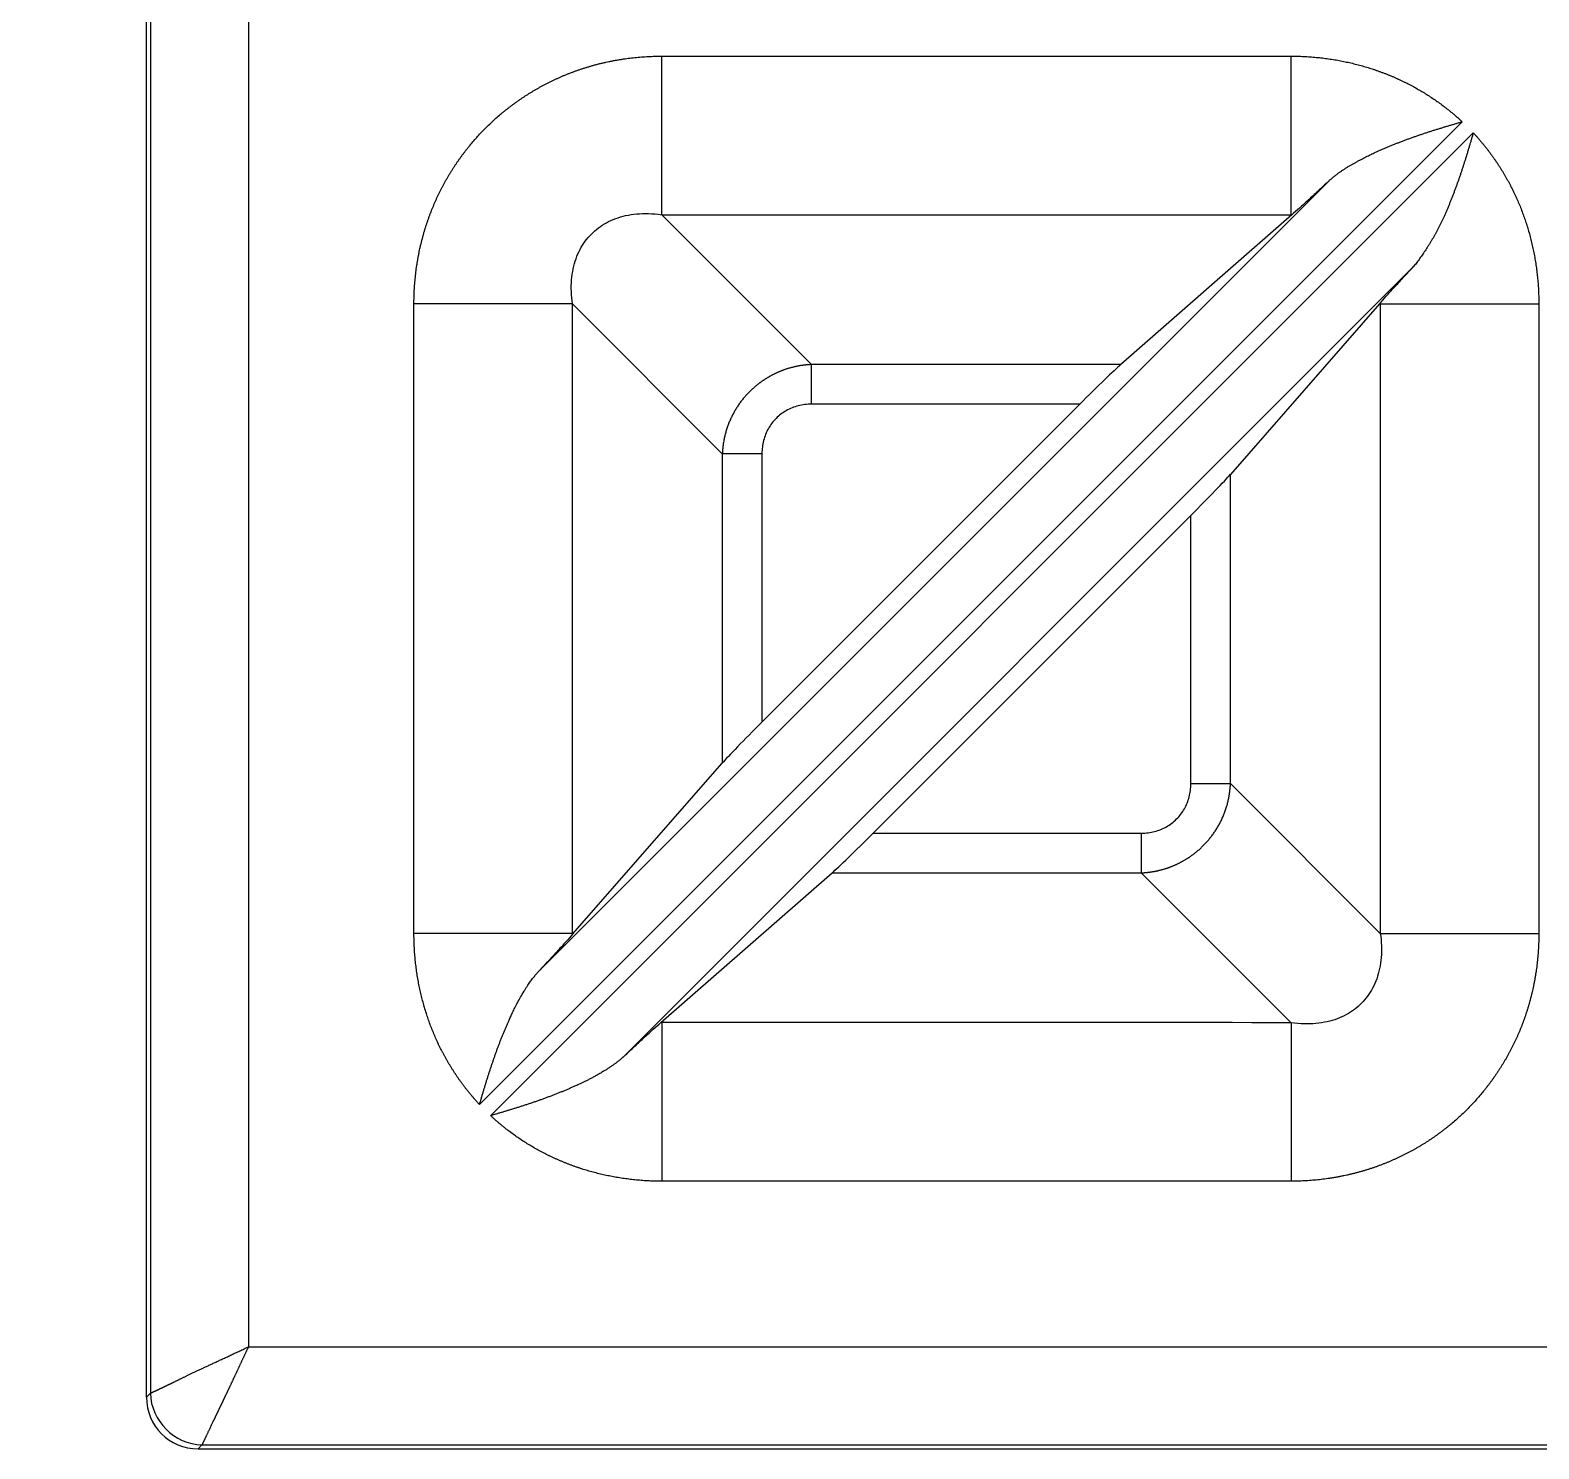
# Model space of a CAD drawing. Header units: millimetres. Extents: x -1286 to 291, y 5350 to 5880.
# Drawn here: x -218.93 to -190, y 5682.87 to 5710.07 of the extents above; entities that cross this region are included whole.
import ezdxf

# ---------------------------------------------------------------- set-up
doc = ezdxf.new("R2010")
doc.units = ezdxf.units.MM
doc.layers.add('粗实线层', color=7, linetype='Continuous', lineweight=35)

msp = doc.modelspace()

# ---------------------------------------------------------------- linework, layer by layer
at = {"layer": '粗实线层', "lineweight": 25}
for p, q in [((-214.745, 5729.694), (-214.744, 5684.828)), ((-216.625, 5729.272), (-216.625, 5683.936)), ((-216.701, 5683.86), (-216.701, 5729.156)), ((-206.819, 5709.576), (-194.747, 5709.576)), ((-191.467, 5708.319), (-210.313, 5689.472)), ((-210.099, 5689.259), (-191.253, 5708.105)), ((-194.025, 5707.18), (-209.175, 5692.031)), ((-203.946, 5703.662), (-206.819, 5706.535)), ((-194.733, 5706.532), (-198.015, 5703.662)), ((-207.541, 5690.397), (-192.392, 5705.546)), ((-211.57, 5692.753), (-211.57, 5704.825)), ((-205.657, 5701.952), (-208.53, 5704.825)), ((-193.052, 5704.825), (-195.91, 5701.557)), ((-193.036, 5704.825), (-193.037, 5692.753)), ((-189.996, 5704.825), (-189.996, 5692.753)), ((-198.015, 5703.662), (-203.946, 5703.662)), ((-204.896, 5696.807), (-198.802, 5702.902)), ((-198.802, 5702.902), (-203.946, 5702.902)), ((-205.657, 5701.952), (-205.657, 5696.02)), ((-204.896, 5701.952), (-204.896, 5696.807)), ((-195.91, 5695.626), (-195.91, 5701.557)), ((-196.67, 5700.77), (-202.764, 5694.675)), ((-196.67, 5695.626), (-196.67, 5700.77)), ((-208.527, 5692.739), (-205.657, 5696.02)), ((-195.91, 5695.626), (-193.037, 5692.753)), ((-202.764, 5694.675), (-197.62, 5694.675)), ((-206.833, 5691.045), (-203.551, 5693.915)), ((-203.551, 5693.915), (-197.62, 5693.915)), ((-197.62, 5693.915), (-194.747, 5691.042)), ((-194.747, 5688.001), (-206.819, 5688.001)), ((-214.744, 5684.828), (-172.893, 5684.827)), ((-216.701, 5683.86), (-216.625, 5683.936)), ((-215.712, 5682.87), (-215.636, 5682.947)), ((-215.636, 5682.947), (-173.315, 5682.947)), ((-215.712, 5682.87), (-173.431, 5682.87))]:
    msp.add_line(p, q, dxfattribs=at)
for centre, radius, start, end in [((-224.702, 5680.9), 102.402, 14.30847, 151.42209), ((-224.702, 5680.9), 101.899, 14.30847, 151.42209), ((-224.702, 5680.9), 101.532, 14.36134, 151.30913), ((-224.702, 5680.9), 101.03, 14.36134, 151.30913), ((-218.672, 5680.9), 84.503, 2.75328, 87.24672), ((-218.672, 5680.9), 83.513, 2.75328, 87.24672), ((-207.617, 5694.97), 45.53, 0, 90), ((-207.617, 5694.97), 45.381, 0, 90), ((-207.617, 5694.97), 44.801, 360, 90), ((-207.617, 5694.97), 43.788, 360, 90), ((-207.617, 5694.97), 43.61, 0, 90), ((-207.617, 5694.97), 45.675, 15.7246, 68.2859), ((-207.617, 5694.97), 36.79, 0, 90), ((-207.617, 5694.97), 36.611, 0, 90), ((-207.617, 5694.97), 35.606, 0, 90), ((-207.617, 5694.97), 35.167, 360, 90), ((-207.617, 5694.97), 35.011, 360, 90)]:
    msp.add_arc(centre, radius, start, end, dxfattribs=at)
for centre, major_axis, ratio, start_param, end_param in [((-198.762, 5702.902), (-0.805, -0.804), 0.024678, 3.497908, 4.737092), ((-196.67, 5700.81), (-0.804, -0.805), 0.024678, 1.546094, 2.785277), ((-204.896, 5696.768), (-0.804, -0.805), 0.024678, 4.687686, 5.92687), ((-202.804, 5694.675), (-0.805, -0.804), 0.024678, 0.356315, 1.595499), ((-215.681, 5683.891), (0.732, 0.732), 0.970288, 2.371274, 3.911912), ((-215.636, 5683.936), (-0.711, 0.711), 0.970288, 0.800477, 2.341118)]:
    msp.add_ellipse(centre, major_axis=major_axis, ratio=ratio, start_param=start_param, end_param=end_param, dxfattribs=at)
for points, degree, knots in [([(-211.57, 5704.825), (-211.57, 5705.318), (-211.475, 5705.793), (-211.383, 5706.257), (-211.203, 5706.69), (-211.026, 5707.116), (-210.77, 5707.498), (-210.517, 5707.876), (-209.873, 5708.52), (-209.494, 5708.774), (-209.113, 5709.03), (-208.686, 5709.208), (-208.254, 5709.388), (-207.789, 5709.481), (-207.313, 5709.576), (-206.819, 5709.576)], 2, [0, 0, 0, 0.125, 0.125, 0.25, 0.25, 0.375, 0.375, 0.5, 0.625, 0.625, 0.75, 0.75, 0.875, 0.875, 1, 1, 1]), ([(-194.747, 5709.576), (-194.278, 5709.576), (-193.824, 5709.492), (-193.376, 5709.409), (-192.956, 5709.247), (-192.539, 5709.086), (-191.787, 5708.618), (-191.467, 5708.319)], 2, [0, 0, 0, 0.25, 0.25, 0.5, 0.5, 0.75, 1, 1, 1]), ([(-194.747, 5706.533), (-194.747, 5706.587), (-194.747, 5706.653), (-194.747, 5706.808), (-194.747, 5706.897), (-194.747, 5707.095), (-194.747, 5707.205), (-194.747, 5707.443), (-194.747, 5707.57), (-194.747, 5707.841), (-194.747, 5707.984), (-194.747, 5708.281), (-194.747, 5708.436), (-194.747, 5708.752), (-194.747, 5708.915), (-194.747, 5709.243), (-194.747, 5709.41), (-194.747, 5709.576)], 3, [0, 0, 0, 0, 0.125, 0.125, 0.25, 0.25, 0.375, 0.375, 0.5, 0.5, 0.625, 0.625, 0.75, 0.75, 0.875, 0.875, 1, 1, 1, 1]), ([(-194.025, 5707.18), (-194.022, 5707.184), (-194.014, 5707.191), (-194.001, 5707.202), (-193.989, 5707.214), (-193.975, 5707.226), (-193.961, 5707.238), (-193.946, 5707.25), (-193.931, 5707.263), (-193.915, 5707.275), (-193.898, 5707.289), (-193.88, 5707.302), (-193.862, 5707.316), (-193.843, 5707.33), (-193.824, 5707.344), (-193.803, 5707.358), (-193.782, 5707.373), (-193.76, 5707.388), (-193.737, 5707.403), (-193.714, 5707.418), (-193.689, 5707.434), (-193.664, 5707.449), (-193.631, 5707.469), (-193.591, 5707.493), (-193.544, 5707.52), (-193.497, 5707.546), (-193.45, 5707.572), (-193.403, 5707.597), (-193.357, 5707.621), (-193.311, 5707.645), (-193.265, 5707.667), (-193.219, 5707.69), (-193.174, 5707.711), (-193.129, 5707.732), (-193.08, 5707.754), (-193.025, 5707.779), (-192.965, 5707.805), (-192.905, 5707.83), (-192.844, 5707.856), (-192.782, 5707.881), (-192.721, 5707.905), (-192.659, 5707.929), (-192.597, 5707.953), (-192.534, 5707.976), (-192.472, 5707.999), (-192.409, 5708.022), (-192.346, 5708.044), (-192.283, 5708.065), (-192.219, 5708.087), (-192.156, 5708.108), (-192.093, 5708.128), (-192.03, 5708.149), (-191.966, 5708.169), (-191.903, 5708.188), (-191.84, 5708.208), (-191.777, 5708.227), (-191.715, 5708.246), (-191.652, 5708.264), (-191.59, 5708.282), (-191.528, 5708.301), (-191.487, 5708.313), (-191.467, 5708.319)], 3, [0, 0, 0, 0, 0.006929, 0.014084, 0.021468, 0.02908, 0.036922, 0.044994, 0.053298, 0.061834, 0.070603, 0.079606, 0.088844, 0.098318, 0.10803, 0.117979, 0.128167, 0.138596, 0.149265, 0.160178, 0.171333, 0.182734, 0.194381, 0.215131, 0.235568, 0.25569, 0.275495, 0.29498, 0.314142, 0.33298, 0.35149, 0.369671, 0.387518, 0.405031, 0.422206, 0.445186, 0.468132, 0.491041, 0.513909, 0.536735, 0.559514, 0.582244, 0.604922, 0.627545, 0.650109, 0.672612, 0.695049, 0.717417, 0.739712, 0.76193, 0.784066, 0.806117, 0.828078, 0.849944, 0.871712, 0.893377, 0.914935, 0.93638, 0.957709, 0.978917, 1, 1, 1, 1]), ([(-191.253, 5708.105), (-191.256, 5708.095), (-191.262, 5708.075), (-191.271, 5708.045), (-191.28, 5708.015), (-191.289, 5707.984), (-191.298, 5707.954), (-191.307, 5707.923), (-191.316, 5707.893), (-191.325, 5707.862), (-191.334, 5707.831), (-191.343, 5707.801), (-191.353, 5707.77), (-191.362, 5707.739), (-191.371, 5707.708), (-191.381, 5707.677), (-191.391, 5707.646), (-191.4, 5707.615), (-191.41, 5707.584), (-191.42, 5707.553), (-191.43, 5707.522), (-191.44, 5707.491), (-191.45, 5707.46), (-191.46, 5707.429), (-191.47, 5707.398), (-191.48, 5707.367), (-191.491, 5707.336), (-191.501, 5707.305), (-191.512, 5707.274), (-191.522, 5707.243), (-191.533, 5707.212), (-191.544, 5707.182), (-191.555, 5707.151), (-191.566, 5707.12), (-191.577, 5707.089), (-191.588, 5707.058), (-191.599, 5707.028), (-191.611, 5706.997), (-191.622, 5706.966), (-191.634, 5706.936), (-191.646, 5706.905), (-191.657, 5706.875), (-191.669, 5706.845), (-191.681, 5706.814), (-191.693, 5706.784), (-191.706, 5706.754), (-191.718, 5706.724), (-191.73, 5706.694), (-191.743, 5706.664), (-191.755, 5706.635), (-191.768, 5706.605), (-191.781, 5706.575), (-191.794, 5706.546), (-191.807, 5706.517), (-191.823, 5706.48), (-191.844, 5706.435), (-191.868, 5706.383), (-191.893, 5706.332), (-191.919, 5706.282), (-191.945, 5706.232), (-191.971, 5706.183), (-191.998, 5706.135), (-192.025, 5706.088), (-192.052, 5706.042), (-192.08, 5705.996), (-192.108, 5705.951), (-192.136, 5705.907), (-192.164, 5705.864), (-192.192, 5705.822), (-192.221, 5705.78), (-192.249, 5705.739), (-192.278, 5705.699), (-192.306, 5705.66), (-192.335, 5705.621), (-192.363, 5705.583), (-192.382, 5705.559), (-192.392, 5705.546)], 3, [0, 0, 0, 0, 0.010326, 0.020683, 0.031071, 0.041488, 0.051935, 0.06241, 0.072914, 0.083446, 0.094005, 0.10459, 0.115202, 0.12584, 0.136503, 0.14719, 0.157902, 0.168637, 0.179395, 0.190176, 0.200979, 0.211804, 0.22265, 0.233516, 0.244402, 0.255308, 0.266233, 0.277177, 0.288138, 0.299118, 0.310114, 0.321128, 0.332157, 0.343203, 0.354264, 0.36534, 0.37643, 0.387535, 0.398654, 0.409786, 0.420932, 0.43209, 0.443261, 0.454444, 0.465638, 0.476844, 0.48806, 0.499288, 0.510525, 0.521772, 0.533029, 0.544295, 0.555569, 0.566852, 0.578143, 0.598629, 0.619075, 0.63948, 0.659846, 0.680171, 0.700455, 0.7207, 0.740904, 0.761069, 0.781193, 0.801278, 0.821324, 0.84133, 0.861298, 0.881227, 0.901117, 0.920969, 0.940784, 0.96056, 0.980299, 1, 1, 1, 1]), ([(-191.253, 5708.105), (-190.954, 5707.785), (-190.72, 5707.409), (-190.486, 5707.034), (-190.163, 5706.197), (-190.08, 5705.748), (-189.996, 5705.294), (-189.996, 5704.825)], 2, [0, 0, 0, 0.25, 0.25, 0.5, 0.75, 0.75, 1, 1, 1]), ([(-194.025, 5707.18), (-194.097, 5707.113), (-194.165, 5707.049), (-194.296, 5706.927), (-194.358, 5706.87), (-194.477, 5706.761), (-194.533, 5706.71), (-194.638, 5706.616), (-194.688, 5706.572), (-194.733, 5706.532)], 3, [0, 0, 0, 0, 0.25, 0.25, 0.5, 0.5, 0.75, 0.75, 1, 1, 1, 1]), ([(-208.53, 5704.825), (-208.541, 5704.904), (-208.563, 5705.136), (-208.534, 5705.5), (-208.401, 5705.876), (-208.181, 5706.177), (-207.884, 5706.399), (-207.51, 5706.537), (-207.143, 5706.569), (-206.905, 5706.548), (-206.819, 5706.535)], 3, [0, 0, 0, 0, 0.076122, 0.22419, 0.364317, 0.497442, 0.630302, 0.769976, 0.917715, 1, 1, 1, 1]), ([(-193.052, 5704.825), (-193.012, 5704.87), (-192.969, 5704.92), (-192.873, 5705.026), (-192.821, 5705.083), (-192.738, 5705.174), (-192.709, 5705.205), (-192.65, 5705.269), (-192.62, 5705.302), (-192.526, 5705.403), (-192.46, 5705.473), (-192.392, 5705.546)], 3, [0, 0, 0, 0, 0.25, 0.25, 0.5, 0.5, 0.625, 0.625, 0.75, 0.75, 1, 1, 1, 1]), ([(-208.53, 5704.825), (-208.584, 5704.825), (-208.65, 5704.825), (-208.805, 5704.825), (-208.894, 5704.825), (-209.093, 5704.825), (-209.203, 5704.825), (-209.44, 5704.825), (-209.568, 5704.825), (-209.838, 5704.825), (-209.981, 5704.825), (-210.278, 5704.825), (-210.432, 5704.825), (-210.748, 5704.825), (-210.91, 5704.825), (-211.238, 5704.825), (-211.404, 5704.825), (-211.57, 5704.825)], 3, [0, 0, 0, 0, 0.125, 0.125, 0.25, 0.25, 0.375, 0.375, 0.5, 0.5, 0.625, 0.625, 0.75, 0.75, 0.875, 0.875, 1, 1, 1, 1]), ([(-203.946, 5703.662), (-203.953, 5703.662), (-203.967, 5703.661), (-203.989, 5703.66), (-204.01, 5703.658), (-204.031, 5703.657), (-204.052, 5703.655), (-204.073, 5703.652), (-204.094, 5703.65), (-204.115, 5703.647), (-204.136, 5703.644), (-204.157, 5703.641), (-204.178, 5703.637), (-204.198, 5703.633), (-204.219, 5703.63), (-204.239, 5703.625), (-204.26, 5703.621), (-204.28, 5703.616), (-204.3, 5703.611), (-204.32, 5703.606), (-204.341, 5703.601), (-204.36, 5703.595), (-204.38, 5703.59), (-204.4, 5703.584), (-204.42, 5703.578), (-204.439, 5703.571), (-204.459, 5703.565), (-204.478, 5703.558), (-204.497, 5703.551), (-204.516, 5703.543), (-204.535, 5703.536), (-204.554, 5703.528), (-204.573, 5703.521), (-204.591, 5703.513), (-204.61, 5703.504), (-204.628, 5703.496), (-204.646, 5703.487), (-204.664, 5703.479), (-204.682, 5703.47), (-204.7, 5703.46), (-204.717, 5703.451), (-204.735, 5703.442), (-204.752, 5703.432), (-204.769, 5703.422), (-204.786, 5703.412), (-204.803, 5703.402), (-204.82, 5703.391), (-204.837, 5703.381), (-204.853, 5703.37), (-204.869, 5703.359), (-204.886, 5703.348), (-204.902, 5703.337), (-204.917, 5703.326), (-204.933, 5703.315), (-204.949, 5703.303), (-204.964, 5703.291), (-204.979, 5703.279), (-204.994, 5703.267), (-205.009, 5703.255), (-205.024, 5703.243), (-205.038, 5703.231), (-205.053, 5703.218), (-205.067, 5703.206), (-205.081, 5703.193), (-205.095, 5703.18), (-205.108, 5703.167), (-205.122, 5703.154), (-205.139, 5703.137), (-205.16, 5703.115), (-205.185, 5703.089), (-205.209, 5703.063), (-205.232, 5703.036), (-205.255, 5703.008), (-205.278, 5702.98), (-205.3, 5702.951), (-205.322, 5702.921), (-205.343, 5702.891), (-205.363, 5702.861), (-205.384, 5702.83), (-205.403, 5702.798), (-205.422, 5702.766), (-205.44, 5702.733), (-205.458, 5702.7), (-205.475, 5702.666), (-205.491, 5702.632), (-205.507, 5702.597), (-205.522, 5702.562), (-205.536, 5702.527), (-205.549, 5702.491), (-205.562, 5702.454), (-205.574, 5702.418), (-205.586, 5702.38), (-205.596, 5702.343), (-205.606, 5702.305), (-205.615, 5702.267), (-205.623, 5702.228), (-205.63, 5702.19), (-205.637, 5702.151), (-205.643, 5702.111), (-205.647, 5702.072), (-205.651, 5702.032), (-205.654, 5701.992), (-205.656, 5701.965), (-205.657, 5701.952)], 3, [0, 0, 0, 0, 0.00808, 0.016146, 0.024198, 0.032235, 0.040257, 0.048264, 0.056257, 0.064234, 0.072197, 0.080145, 0.088079, 0.095998, 0.103902, 0.111792, 0.119666, 0.127526, 0.13537, 0.143199, 0.151012, 0.15881, 0.166592, 0.174358, 0.182108, 0.189842, 0.19756, 0.205262, 0.212948, 0.220618, 0.228271, 0.235909, 0.243531, 0.251136, 0.258726, 0.2663, 0.273858, 0.281401, 0.288929, 0.296441, 0.303938, 0.31142, 0.318886, 0.326337, 0.333771, 0.34119, 0.348592, 0.355978, 0.363347, 0.3707, 0.378036, 0.385355, 0.392657, 0.399942, 0.40721, 0.41446, 0.421693, 0.428909, 0.436107, 0.443288, 0.450451, 0.457597, 0.464726, 0.471836, 0.47893, 0.486005, 0.493064, 0.500104, 0.513405, 0.526768, 0.540193, 0.55368, 0.567228, 0.580837, 0.594506, 0.608236, 0.622024, 0.63587, 0.649773, 0.663733, 0.677747, 0.691816, 0.70594, 0.72012, 0.734356, 0.748649, 0.762999, 0.777406, 0.79187, 0.806391, 0.820967, 0.835599, 0.850285, 0.865024, 0.879815, 0.894657, 0.909552, 0.924498, 0.939497, 0.954547, 0.969648, 0.9848, 1, 1, 1, 1]), ([(-204.896, 5701.952), (-204.979, 5701.952), (-205.062, 5701.952), (-205.221, 5701.952), (-205.296, 5701.952), (-205.431, 5701.952), (-205.491, 5701.952), (-205.59, 5701.952), (-205.63, 5701.952), (-205.657, 5701.952)], 3, [0, 0, 0, 0, 0.25, 0.25, 0.5, 0.5, 0.75, 0.75, 1, 1, 1, 1]), ([(-197.62, 5693.915), (-197.613, 5693.916), (-197.599, 5693.916), (-197.577, 5693.918), (-197.556, 5693.919), (-197.535, 5693.921), (-197.514, 5693.923), (-197.493, 5693.925), (-197.472, 5693.928), (-197.451, 5693.931), (-197.43, 5693.934), (-197.409, 5693.937), (-197.388, 5693.94), (-197.368, 5693.944), (-197.347, 5693.948), (-197.327, 5693.952), (-197.306, 5693.957), (-197.286, 5693.961), (-197.266, 5693.966), (-197.246, 5693.971), (-197.226, 5693.977), (-197.206, 5693.982), (-197.186, 5693.988), (-197.166, 5693.994), (-197.146, 5694), (-197.127, 5694.006), (-197.108, 5694.013), (-197.088, 5694.02), (-197.069, 5694.027), (-197.05, 5694.034), (-197.031, 5694.042), (-197.012, 5694.049), (-196.994, 5694.057), (-196.975, 5694.065), (-196.957, 5694.073), (-196.938, 5694.082), (-196.92, 5694.09), (-196.902, 5694.099), (-196.884, 5694.108), (-196.866, 5694.117), (-196.849, 5694.126), (-196.831, 5694.136), (-196.814, 5694.146), (-196.797, 5694.156), (-196.78, 5694.166), (-196.763, 5694.176), (-196.746, 5694.186), (-196.729, 5694.197), (-196.713, 5694.207), (-196.697, 5694.218), (-196.68, 5694.229), (-196.665, 5694.24), (-196.649, 5694.252), (-196.633, 5694.263), (-196.617, 5694.275), (-196.602, 5694.286), (-196.587, 5694.298), (-196.572, 5694.31), (-196.557, 5694.322), (-196.542, 5694.335), (-196.528, 5694.347), (-196.513, 5694.359), (-196.499, 5694.372), (-196.485, 5694.385), (-196.471, 5694.398), (-196.458, 5694.411), (-196.444, 5694.424), (-196.427, 5694.441), (-196.406, 5694.462), (-196.382, 5694.488), (-196.358, 5694.515), (-196.334, 5694.542), (-196.311, 5694.57), (-196.288, 5694.598), (-196.266, 5694.627), (-196.244, 5694.656), (-196.223, 5694.686), (-196.203, 5694.717), (-196.183, 5694.748), (-196.163, 5694.78), (-196.144, 5694.812), (-196.126, 5694.845), (-196.108, 5694.878), (-196.091, 5694.911), (-196.075, 5694.946), (-196.059, 5694.98), (-196.044, 5695.015), (-196.03, 5695.051), (-196.017, 5695.087), (-196.004, 5695.123), (-195.992, 5695.16), (-195.98, 5695.197), (-195.97, 5695.235), (-195.96, 5695.273), (-195.951, 5695.311), (-195.943, 5695.349), (-195.936, 5695.388), (-195.929, 5695.427), (-195.923, 5695.466), (-195.919, 5695.506), (-195.915, 5695.546), (-195.912, 5695.586), (-195.91, 5695.612), (-195.91, 5695.626)], 3, [0, 0, 0, 0, 0.00808, 0.016146, 0.024198, 0.032235, 0.040257, 0.048264, 0.056257, 0.064234, 0.072197, 0.080145, 0.088079, 0.095998, 0.103902, 0.111792, 0.119666, 0.127526, 0.13537, 0.143199, 0.151012, 0.15881, 0.166592, 0.174358, 0.182108, 0.189842, 0.19756, 0.205262, 0.212948, 0.220618, 0.228271, 0.235909, 0.243531, 0.251136, 0.258726, 0.2663, 0.273858, 0.281401, 0.288929, 0.296441, 0.303938, 0.31142, 0.318886, 0.326337, 0.333771, 0.34119, 0.348592, 0.355978, 0.363347, 0.3707, 0.378036, 0.385355, 0.392657, 0.399942, 0.40721, 0.41446, 0.421693, 0.428909, 0.436107, 0.443288, 0.450451, 0.457597, 0.464726, 0.471836, 0.47893, 0.486005, 0.493064, 0.500104, 0.513405, 0.526768, 0.540193, 0.55368, 0.567228, 0.580837, 0.594506, 0.608236, 0.622024, 0.63587, 0.649773, 0.663733, 0.677747, 0.691816, 0.70594, 0.72012, 0.734356, 0.748649, 0.762999, 0.777406, 0.79187, 0.806391, 0.820967, 0.835599, 0.850285, 0.865024, 0.879815, 0.894657, 0.909552, 0.924498, 0.939497, 0.954547, 0.969648, 0.9848, 1, 1, 1, 1]), ([(-196.67, 5695.626), (-196.587, 5695.626), (-196.504, 5695.626), (-196.346, 5695.626), (-196.27, 5695.626), (-196.135, 5695.626), (-196.075, 5695.626), (-195.976, 5695.626), (-195.937, 5695.626), (-195.91, 5695.626)], 3, [0, 0, 0, 0, 0.25, 0.25, 0.5, 0.5, 0.75, 0.75, 1, 1, 1, 1]), ([(-210.313, 5689.472), (-210.612, 5689.793), (-210.846, 5690.169), (-211.08, 5690.543), (-211.403, 5691.381), (-211.486, 5691.829), (-211.57, 5692.283), (-211.57, 5692.753)], 2, [0, 0, 0, 0.25, 0.25, 0.5, 0.75, 0.75, 1, 1, 1]), ([(-189.996, 5692.753), (-189.996, 5692.26), (-190.091, 5691.784), (-190.183, 5691.321), (-190.363, 5690.887), (-190.54, 5690.462), (-190.796, 5690.08), (-191.05, 5689.701), (-191.693, 5689.057), (-192.072, 5688.803), (-192.454, 5688.547), (-192.88, 5688.37), (-193.313, 5688.19), (-193.777, 5688.097), (-194.253, 5688.002), (-194.747, 5688.001)], 2, [0, 0, 0, 0.125, 0.125, 0.25, 0.25, 0.375, 0.375, 0.5, 0.625, 0.625, 0.75, 0.75, 0.875, 0.875, 1, 1, 1]), ([(-193.037, 5692.753), (-193.025, 5692.674), (-193.003, 5692.441), (-193.032, 5692.078), (-193.165, 5691.702), (-193.385, 5691.401), (-193.682, 5691.178), (-194.056, 5691.041), (-194.423, 5691.009), (-194.661, 5691.03), (-194.747, 5691.042)], 3, [0, 0, 0, 0, 0.076122, 0.22419, 0.364317, 0.497442, 0.630302, 0.769976, 0.917715, 1, 1, 1, 1]), ([(-193.037, 5692.753), (-192.982, 5692.753), (-192.916, 5692.753), (-192.761, 5692.753), (-192.672, 5692.753), (-192.473, 5692.753), (-192.364, 5692.753), (-192.126, 5692.753), (-191.998, 5692.753), (-191.728, 5692.753), (-191.585, 5692.753), (-191.289, 5692.753), (-191.134, 5692.753), (-190.818, 5692.753), (-190.656, 5692.753), (-190.328, 5692.753), (-190.162, 5692.753), (-189.996, 5692.753)], 3, [0, 0, 0, 0, 0.125, 0.125, 0.25, 0.25, 0.375, 0.375, 0.5, 0.5, 0.625, 0.625, 0.75, 0.75, 0.875, 0.875, 1, 1, 1, 1]), ([(-208.527, 5692.739), (-208.566, 5692.694), (-208.609, 5692.645), (-208.704, 5692.54), (-208.755, 5692.483), (-208.864, 5692.365), (-208.921, 5692.302), (-209.013, 5692.204), (-209.044, 5692.17), (-209.108, 5692.102), (-209.141, 5692.067), (-209.175, 5692.031)], 3, [0, 0, 0, 0, 0.25, 0.25, 0.5, 0.5, 0.75, 0.75, 0.875, 0.875, 1, 1, 1, 1]), ([(-210.313, 5689.472), (-210.31, 5689.483), (-210.304, 5689.503), (-210.295, 5689.533), (-210.286, 5689.563), (-210.277, 5689.593), (-210.268, 5689.624), (-210.259, 5689.654), (-210.25, 5689.685), (-210.241, 5689.716), (-210.232, 5689.746), (-210.223, 5689.777), (-210.213, 5689.808), (-210.204, 5689.839), (-210.195, 5689.87), (-210.185, 5689.9), (-210.176, 5689.931), (-210.166, 5689.962), (-210.156, 5689.993), (-210.146, 5690.024), (-210.136, 5690.055), (-210.127, 5690.086), (-210.116, 5690.117), (-210.106, 5690.148), (-210.096, 5690.179), (-210.086, 5690.21), (-210.075, 5690.241), (-210.065, 5690.272), (-210.054, 5690.303), (-210.044, 5690.334), (-210.033, 5690.365), (-210.022, 5690.396), (-210.011, 5690.427), (-210, 5690.458), (-209.989, 5690.489), (-209.978, 5690.52), (-209.967, 5690.55), (-209.955, 5690.581), (-209.944, 5690.612), (-209.932, 5690.642), (-209.92, 5690.673), (-209.909, 5690.703), (-209.897, 5690.733), (-209.885, 5690.764), (-209.873, 5690.794), (-209.86, 5690.824), (-209.848, 5690.854), (-209.836, 5690.884), (-209.823, 5690.914), (-209.811, 5690.943), (-209.798, 5690.973), (-209.785, 5691.003), (-209.772, 5691.032), (-209.759, 5691.061), (-209.74, 5691.104), (-209.713, 5691.163), (-209.676, 5691.242), (-209.633, 5691.331), (-209.582, 5691.429), (-209.524, 5691.535), (-209.472, 5691.624), (-209.43, 5691.692), (-209.401, 5691.737), (-209.373, 5691.778), (-209.346, 5691.817), (-209.32, 5691.853), (-209.295, 5691.886), (-209.272, 5691.916), (-209.25, 5691.944), (-209.229, 5691.969), (-209.21, 5691.992), (-209.192, 5692.013), (-209.18, 5692.025), (-209.175, 5692.031)], 3, [0, 0, 0, 0, 0.01032, 0.02067, 0.031051, 0.041462, 0.051903, 0.062372, 0.072869, 0.083394, 0.093947, 0.104526, 0.115132, 0.125764, 0.13642, 0.147102, 0.157807, 0.168536, 0.179289, 0.190064, 0.200861, 0.211679, 0.222519, 0.233379, 0.24426, 0.25516, 0.266079, 0.277017, 0.287973, 0.298947, 0.309937, 0.320945, 0.331969, 0.343009, 0.354065, 0.365135, 0.376221, 0.38732, 0.398434, 0.409561, 0.420701, 0.431854, 0.44302, 0.454197, 0.465387, 0.476587, 0.487799, 0.499021, 0.510254, 0.521496, 0.532748, 0.544009, 0.555279, 0.566557, 0.577844, 0.604375, 0.635555, 0.671331, 0.711646, 0.756437, 0.805638, 0.827428, 0.848177, 0.867893, 0.886584, 0.904257, 0.92092, 0.936578, 0.951237, 0.964903, 0.977582, 0.989279, 1, 1, 1, 1]), ([(-207.541, 5690.397), (-207.469, 5690.465), (-207.401, 5690.529), (-207.27, 5690.65), (-207.208, 5690.708), (-207.089, 5690.816), (-207.033, 5690.867), (-206.928, 5690.962), (-206.878, 5691.006), (-206.833, 5691.045)], 3, [0, 0, 0, 0, 0.25, 0.25, 0.5, 0.5, 0.75, 0.75, 1, 1, 1, 1]), ([(-206.819, 5691.045), (-206.819, 5690.991), (-206.819, 5690.925), (-206.819, 5690.77), (-206.819, 5690.681), (-206.819, 5690.482), (-206.819, 5690.373), (-206.819, 5690.135), (-206.819, 5690.007), (-206.819, 5689.737), (-206.819, 5689.594), (-206.819, 5689.296), (-206.819, 5689.142), (-206.819, 5688.825), (-206.819, 5688.663), (-206.819, 5688.334), (-206.819, 5688.168), (-206.819, 5688.001)], 3, [0, 0, 0, 0, 0.125, 0.125, 0.25, 0.25, 0.375, 0.375, 0.5, 0.5, 0.625, 0.625, 0.75, 0.75, 0.875, 0.875, 1, 1, 1, 1]), ([(-207.541, 5690.397), (-207.544, 5690.394), (-207.552, 5690.387), (-207.563, 5690.377), (-207.576, 5690.366), (-207.589, 5690.354), (-207.603, 5690.342), (-207.618, 5690.33), (-207.634, 5690.317), (-207.651, 5690.303), (-207.669, 5690.289), (-207.688, 5690.275), (-207.708, 5690.26), (-207.729, 5690.245), (-207.751, 5690.229), (-207.775, 5690.212), (-207.799, 5690.196), (-207.824, 5690.179), (-207.851, 5690.161), (-207.879, 5690.143), (-207.908, 5690.125), (-207.95, 5690.099), (-208.004, 5690.067), (-208.069, 5690.03), (-208.132, 5689.996), (-208.192, 5689.964), (-208.249, 5689.935), (-208.304, 5689.908), (-208.355, 5689.883), (-208.403, 5689.861), (-208.448, 5689.841), (-208.496, 5689.819), (-208.549, 5689.796), (-208.609, 5689.77), (-208.669, 5689.744), (-208.73, 5689.719), (-208.791, 5689.694), (-208.852, 5689.67), (-208.913, 5689.646), (-208.975, 5689.623), (-209.037, 5689.599), (-209.1, 5689.577), (-209.162, 5689.554), (-209.225, 5689.532), (-209.288, 5689.511), (-209.351, 5689.49), (-209.413, 5689.469), (-209.476, 5689.448), (-209.539, 5689.428), (-209.602, 5689.408), (-209.665, 5689.389), (-209.728, 5689.369), (-209.79, 5689.35), (-209.852, 5689.332), (-209.915, 5689.313), (-209.976, 5689.295), (-210.038, 5689.277), (-210.079, 5689.265), (-210.099, 5689.259)], 3, [0, 0, 0, 0, 0.006371, 0.013111, 0.02022, 0.0277, 0.035552, 0.043778, 0.052378, 0.061354, 0.070707, 0.080439, 0.090551, 0.101045, 0.111921, 0.123182, 0.134829, 0.146863, 0.159288, 0.172103, 0.185313, 0.198918, 0.228318, 0.256253, 0.282709, 0.307673, 0.331132, 0.353073, 0.373486, 0.392357, 0.409678, 0.425437, 0.448272, 0.471073, 0.493839, 0.516565, 0.53925, 0.561891, 0.584483, 0.607025, 0.629514, 0.651946, 0.674318, 0.696626, 0.718867, 0.741036, 0.763131, 0.785146, 0.807078, 0.828922, 0.850675, 0.872331, 0.893886, 0.915336, 0.936677, 0.957904, 0.979013, 1, 1, 1, 1]), ([(-206.819, 5688.001), (-207.288, 5688.002), (-207.742, 5688.086), (-208.19, 5688.168), (-208.61, 5688.33), (-209.027, 5688.491), (-209.779, 5688.959), (-210.099, 5689.259)], 2, [0, 0, 0, 0.25, 0.25, 0.5, 0.5, 0.75, 1, 1, 1]), ([(-216.625, 5683.936), (-216.624, 5683.937), (-216.622, 5683.938), (-216.618, 5683.94), (-216.614, 5683.942), (-216.61, 5683.944), (-216.605, 5683.946), (-216.601, 5683.948), (-216.596, 5683.95), (-216.591, 5683.952), (-216.586, 5683.955), (-216.58, 5683.958), (-216.575, 5683.96), (-216.569, 5683.963), (-216.563, 5683.966), (-216.556, 5683.969), (-216.55, 5683.972), (-216.543, 5683.975), (-216.537, 5683.978), (-216.529, 5683.981), (-216.522, 5683.985), (-216.515, 5683.988), (-216.507, 5683.992), (-216.499, 5683.996), (-216.491, 5683.999), (-216.483, 5684.003), (-216.474, 5684.007), (-216.466, 5684.011), (-216.457, 5684.015), (-216.448, 5684.02), (-216.439, 5684.024), (-216.429, 5684.029), (-216.42, 5684.033), (-216.41, 5684.038), (-216.4, 5684.043), (-216.39, 5684.047), (-216.379, 5684.052), (-216.369, 5684.057), (-216.358, 5684.062), (-216.347, 5684.068), (-216.336, 5684.073), (-216.325, 5684.078), (-216.313, 5684.084), (-216.301, 5684.089), (-216.29, 5684.095), (-216.278, 5684.101), (-216.265, 5684.107), (-216.253, 5684.113), (-216.24, 5684.119), (-216.228, 5684.125), (-216.215, 5684.131), (-216.202, 5684.138), (-216.188, 5684.144), (-216.175, 5684.151), (-216.16, 5684.158), (-216.143, 5684.166), (-216.124, 5684.176), (-216.105, 5684.185), (-216.085, 5684.195), (-216.064, 5684.205), (-216.043, 5684.215), (-216.022, 5684.226), (-215.999, 5684.236), (-215.977, 5684.247), (-215.954, 5684.259), (-215.93, 5684.27), (-215.905, 5684.282), (-215.88, 5684.294), (-215.855, 5684.306), (-215.829, 5684.319), (-215.802, 5684.331), (-215.775, 5684.344), (-215.747, 5684.358), (-215.719, 5684.371), (-215.69, 5684.385), (-215.66, 5684.399), (-215.63, 5684.413), (-215.599, 5684.427), (-215.568, 5684.442), (-215.536, 5684.457), (-215.503, 5684.472), (-215.47, 5684.488), (-215.437, 5684.503), (-215.403, 5684.519), (-215.368, 5684.535), (-215.333, 5684.552), (-215.297, 5684.568), (-215.26, 5684.585), (-215.223, 5684.602), (-215.186, 5684.62), (-215.148, 5684.637), (-215.11, 5684.655), (-215.071, 5684.674), (-215.032, 5684.692), (-214.992, 5684.711), (-214.951, 5684.729), (-214.911, 5684.749), (-214.87, 5684.768), (-214.828, 5684.788), (-214.786, 5684.807), (-214.758, 5684.821), (-214.744, 5684.828)], 3, [0, 0, 0, 0, 0.0071, 0.014205, 0.021316, 0.028432, 0.035554, 0.042683, 0.049817, 0.056958, 0.064106, 0.07126, 0.078421, 0.085589, 0.092764, 0.099946, 0.107135, 0.114333, 0.121537, 0.12875, 0.135971, 0.1432, 0.150437, 0.157683, 0.164937, 0.1722, 0.179472, 0.186753, 0.194044, 0.201343, 0.208652, 0.215971, 0.223299, 0.230638, 0.237986, 0.245345, 0.252714, 0.260093, 0.267483, 0.274884, 0.282296, 0.289719, 0.297153, 0.304598, 0.312054, 0.319523, 0.327003, 0.334494, 0.341998, 0.349514, 0.357042, 0.364583, 0.372136, 0.379701, 0.38728, 0.397422, 0.407704, 0.418125, 0.428686, 0.439386, 0.450227, 0.461207, 0.472328, 0.483589, 0.494991, 0.506533, 0.518216, 0.53004, 0.542006, 0.554112, 0.56636, 0.57875, 0.591281, 0.603953, 0.616768, 0.629724, 0.642823, 0.656063, 0.669446, 0.682971, 0.696639, 0.710449, 0.724401, 0.738496, 0.752734, 0.767114, 0.781638, 0.796304, 0.811113, 0.826066, 0.841161, 0.8564, 0.871782, 0.887307, 0.902975, 0.918787, 0.934743, 0.950842, 0.967084, 0.98347, 1, 1, 1, 1]), ([(-214.744, 5684.828), (-214.748, 5684.82), (-214.754, 5684.806), (-214.764, 5684.785), (-214.774, 5684.764), (-214.784, 5684.744), (-214.794, 5684.723), (-214.804, 5684.702), (-214.814, 5684.682), (-214.823, 5684.661), (-214.833, 5684.641), (-214.842, 5684.621), (-214.852, 5684.601), (-214.861, 5684.581), (-214.87, 5684.561), (-214.88, 5684.541), (-214.889, 5684.522), (-214.898, 5684.502), (-214.907, 5684.483), (-214.916, 5684.464), (-214.925, 5684.445), (-214.934, 5684.426), (-214.942, 5684.407), (-214.951, 5684.389), (-214.96, 5684.37), (-214.968, 5684.352), (-214.977, 5684.334), (-214.985, 5684.316), (-214.994, 5684.298), (-215.002, 5684.28), (-215.01, 5684.262), (-215.018, 5684.245), (-215.027, 5684.228), (-215.035, 5684.21), (-215.043, 5684.193), (-215.051, 5684.177), (-215.058, 5684.16), (-215.066, 5684.143), (-215.074, 5684.127), (-215.082, 5684.11), (-215.089, 5684.094), (-215.097, 5684.078), (-215.104, 5684.063), (-215.111, 5684.047), (-215.119, 5684.031), (-215.126, 5684.016), (-215.133, 5684.001), (-215.14, 5683.986), (-215.147, 5683.971), (-215.154, 5683.956), (-215.161, 5683.941), (-215.168, 5683.927), (-215.175, 5683.913), (-215.182, 5683.899), (-215.188, 5683.885), (-215.195, 5683.871), (-215.201, 5683.857), (-215.208, 5683.843), (-215.214, 5683.83), (-215.221, 5683.817), (-215.227, 5683.804), (-215.233, 5683.791), (-215.239, 5683.778), (-215.245, 5683.765), (-215.251, 5683.753), (-215.257, 5683.74), (-215.263, 5683.728), (-215.269, 5683.716), (-215.275, 5683.704), (-215.28, 5683.692), (-215.286, 5683.681), (-215.291, 5683.669), (-215.297, 5683.658), (-215.302, 5683.647), (-215.308, 5683.636), (-215.313, 5683.625), (-215.318, 5683.614), (-215.323, 5683.603), (-215.328, 5683.593), (-215.333, 5683.583), (-215.338, 5683.572), (-215.343, 5683.562), (-215.348, 5683.552), (-215.353, 5683.543), (-215.357, 5683.533), (-215.362, 5683.523), (-215.366, 5683.514), (-215.371, 5683.505), (-215.375, 5683.495), (-215.38, 5683.486), (-215.384, 5683.478), (-215.388, 5683.469), (-215.392, 5683.46), (-215.396, 5683.452), (-215.4, 5683.443), (-215.404, 5683.435), (-215.408, 5683.427), (-215.415, 5683.412), (-215.426, 5683.39), (-215.439, 5683.362), (-215.452, 5683.334), (-215.464, 5683.308), (-215.476, 5683.282), (-215.488, 5683.257), (-215.499, 5683.234), (-215.51, 5683.211), (-215.521, 5683.188), (-215.531, 5683.167), (-215.54, 5683.147), (-215.55, 5683.127), (-215.558, 5683.109), (-215.567, 5683.091), (-215.575, 5683.074), (-215.582, 5683.058), (-215.59, 5683.043), (-215.596, 5683.029), (-215.603, 5683.016), (-215.609, 5683.003), (-215.614, 5682.992), (-215.619, 5682.981), (-215.624, 5682.971), (-215.628, 5682.962), (-215.632, 5682.954), (-215.634, 5682.949), (-215.636, 5682.947)], 3, [0, 0, 0, 0, 0.008289, 0.016537, 0.024744, 0.032909, 0.041033, 0.049116, 0.057157, 0.065157, 0.073116, 0.081033, 0.088909, 0.096744, 0.104538, 0.11229, 0.120001, 0.12767, 0.135299, 0.142886, 0.150432, 0.157936, 0.1654, 0.172822, 0.180203, 0.187543, 0.194841, 0.202098, 0.209314, 0.216489, 0.223623, 0.230715, 0.237767, 0.244777, 0.251746, 0.258674, 0.26556, 0.272406, 0.27921, 0.285974, 0.292696, 0.299377, 0.306017, 0.312616, 0.319174, 0.325691, 0.332166, 0.338601, 0.344995, 0.351347, 0.357659, 0.36393, 0.370159, 0.376348, 0.382495, 0.388602, 0.394668, 0.400693, 0.406677, 0.41262, 0.418522, 0.424383, 0.430203, 0.435983, 0.441721, 0.447419, 0.453076, 0.458692, 0.464267, 0.469802, 0.475296, 0.480749, 0.486161, 0.491533, 0.496864, 0.502154, 0.507404, 0.512613, 0.517781, 0.522909, 0.527996, 0.533043, 0.538049, 0.543014, 0.547939, 0.552824, 0.557668, 0.562472, 0.567235, 0.571958, 0.576641, 0.581283, 0.585885, 0.590446, 0.594968, 0.599449, 0.60389, 0.608291, 0.624411, 0.640438, 0.656373, 0.672218, 0.687973, 0.703639, 0.719217, 0.734708, 0.750114, 0.765435, 0.780672, 0.795827, 0.810901, 0.825894, 0.840809, 0.855645, 0.870405, 0.88509, 0.8997, 0.914237, 0.928702, 0.943097, 0.957423, 0.971682, 0.985873, 1, 1, 1, 1])]:
    msp.add_open_spline(points, degree=degree, knots=knots, dxfattribs=at)
for points, weights in [([(-206.819, 5706.535), (-206.819, 5706.998), (-206.819, 5708.155), (-206.819, 5709.576)], [1.1024598737, 0.965841573989, 0.965846708959, 1.10247527861]), ([(-193.036, 5704.825), (-192.573, 5704.825), (-191.415, 5704.825), (-189.996, 5704.825)], [1.09948169668, 0.964897196824, 0.966867873996, 1.10539372819]), ([(-203.946, 5702.902), (-203.946, 5703.257), (-203.946, 5703.547), (-203.946, 5703.662)], [1.10245000855, 0.965843397504, 0.965849997469, 1.10246980844]), ([(-197.62, 5694.675), (-197.62, 5694.32), (-197.62, 5694.031), (-197.62, 5693.915)], [1.10245000855, 0.965843397504, 0.965849997469, 1.10246980844]), ([(-208.527, 5692.753), (-208.988, 5692.753), (-210.147, 5692.753), (-211.57, 5692.753)], [1.10161181077, 0.965300511039, 0.966134467553, 1.10411368032]), ([(-194.747, 5691.042), (-194.747, 5690.58), (-194.747, 5689.423), (-194.747, 5688.001)], [1.1024598737, 0.965841573989, 0.965846708959, 1.10247527861])]:
    msp.add_rational_spline(points, weights, degree=3, dxfattribs=at)
for points, degree in [([(-206.819, 5706.535), (-202.792, 5706.535), (-198.765, 5706.534), (-194.738, 5706.533)], 3), ([(-208.527, 5692.743), (-208.528, 5696.77), (-208.529, 5700.798), (-208.53, 5704.825)], 3), ([(-193.036, 5704.825), (-193.039, 5704.832), (-193.045, 5704.834), (-193.052, 5704.829)], 2), ([(-203.946, 5702.902), (-204.035, 5702.902), (-204.203, 5702.88), (-204.436, 5702.787), (-204.632, 5702.638), (-204.781, 5702.442), (-204.875, 5702.208), (-204.896, 5702.04), (-204.896, 5701.952)], 3), ([(-197.62, 5694.675), (-197.531, 5694.675), (-197.363, 5694.697), (-197.13, 5694.791), (-196.935, 5694.94), (-196.785, 5695.136), (-196.691, 5695.369), (-196.67, 5695.537), (-196.67, 5695.626)], 3), ([(-194.747, 5691.042), (-198.774, 5691.043), (-202.801, 5691.044), (-206.829, 5691.045)], 3)]:
    msp.add_open_spline(points, degree=degree, dxfattribs=at)

doc.saveas('drawing.dxf')
